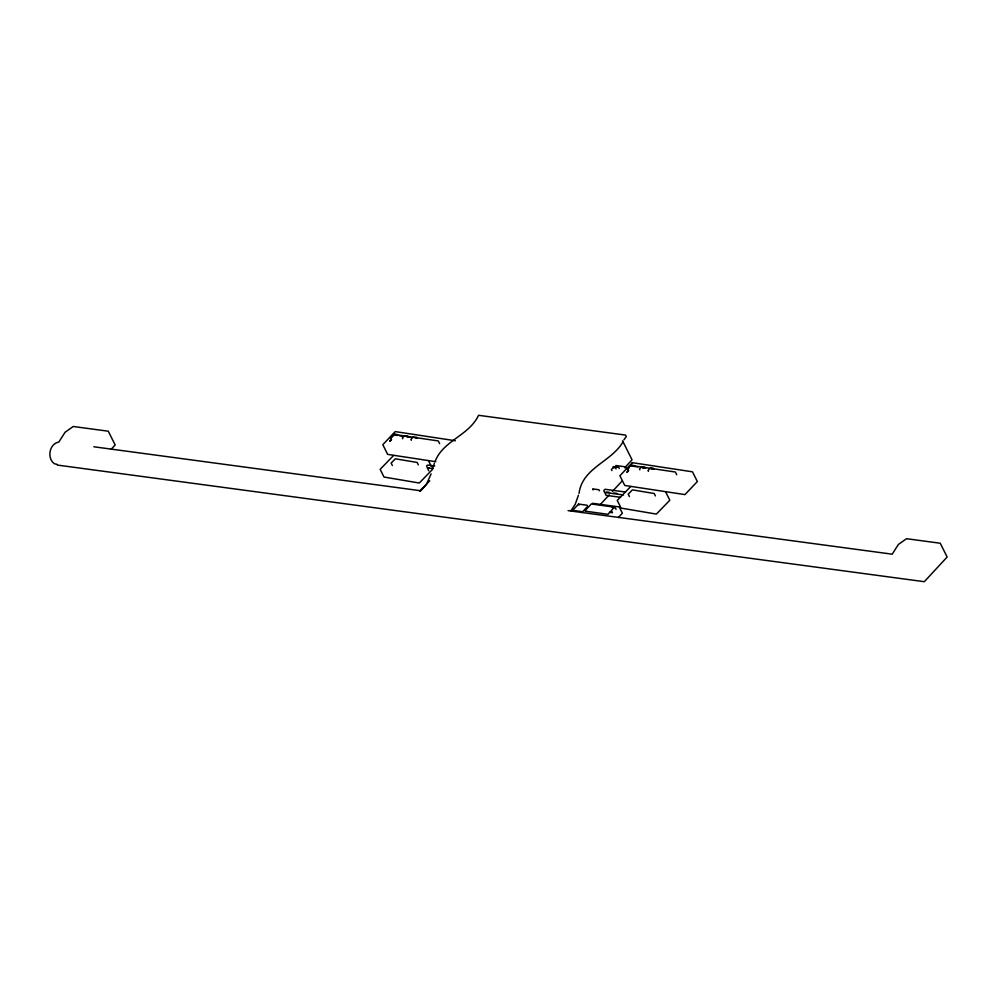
<?xml version="1.0" encoding="UTF-8"?>
<svg xmlns="http://www.w3.org/2000/svg" width="997" height="997" viewBox="0 0 997 997"><rect width="100%" height="100%" fill="white"/><g stroke="black" fill="none" stroke-linecap="round" stroke-linejoin="round"><path stroke-width="1.5" d="M578.447 495.197L575.169 504.395L570.945 510.738M432.299 469.724L434.393 463.144M431.103 473.874L426.454 484.355L420.684 490.748L93.843 446.781M579.02 493.403C582.472 467.543 611.286 462.11 623.038 441.808M435.253 461.063C443.528 440.3 469.014 435.652 478.56 415.3L625.53 435.078L626.278 436.561L623.91 439.814M419.887 491.047L422.803 487.845M111.128 449.36L115.178 444.986L108.274 431.203L73.242 426.492L65.042 432.299L58.811 442.07C49.14 443.727 46.66 458.558 54.598 463.842L56.792 464.216M420.26 490.923L429.707 480.716M587.146 505.242L578.547 504.083L572.739 510.352L581.351 511.511L581.874 512.57L587.682 506.289M624.783 467.63L632.048 459.791L622.539 440.799M599.808 505.068L609.267 494.861M612.407 491.459L621.866 481.239M618.427 517.48L622.377 513.206L619.224 506.925L592.455 503.323M585.027 510.713L591.321 503.946L614.102 507.124L611.435 510.626L612.457 512.682L609.429 512.259M611.061 511.05L608.02 514.315L585.239 511.149M391.298 438.83L389.802 441.322L391.597 439.415M628.384 469.899L626.889 472.391L628.671 470.497M393.591 455.479L380.156 469.325L384.007 477.04L419.288 483.022L431.701 470.235M630.677 486.548L617.23 500.394L621.094 508.109L656.375 514.091L669.822 500.245L665.959 492.53M393.528 435.652L391.858 437.347L391.435 436.499L393.952 433.957L397.392 434.592L397.815 435.44L394.376 434.804M428.959 467.805L427.85 468.989L428.747 470.796M568.103 510.626L892.203 554.182L898.384 544.462L906.535 538.704L940.246 543.24L947.15 557.024L924.306 581.7L57.203 465.051M434.742 465.96L427.601 465.088L426.654 465.786L427.289 467.88L432.997 468.578M615.735 465.524L624.346 466.683M625.593 492.032L605.241 489.303A2.281 1.583 -82.3 0 0 603.833 490.823L604.631 492.431L623.536 494.973M609.503 492.406L606.6 492.02A4.636 3.203 -82.3 0 0 605.191 493.54L606.101 495.347L620.633 497.304M613.865 492.992L616.782 493.39M612.283 507.56L615.361 507.959L616.059 509.367M631.462 465.873L637.943 466.995M642.429 467.655L645.42 468.092M412.82 437.185L393.366 434.306L390.238 437.621L391.31 439.752M415.811 437.621L438.269 440.936L439.627 443.665M399.361 435.701L402.352 436.138M406.838 436.811L409.829 437.247M455.405 440.749L395.223 431.601L382.811 444.687L387.671 454.383L435.826 461.698M624.77 467.518L627.848 467.992M651.016 468.727L654.206 469.313L653.783 468.465L650.58 467.88L648 470.497L648.424 471.344M642.118 467.605L645.495 468.229L645.071 467.381L641.694 466.758L639.463 469.014L639.887 469.861M414.989 437.857L417.12 438.244L416.696 437.396L413.506 436.811L410.914 439.428L411.337 440.275M676.714 474.734L675.355 472.017L630.453 465.375L627.325 468.69L628.397 470.821M655.415 495.92L654.206 493.503L632.397 489.863L628.222 494.176L629.431 496.581M634.902 466.509L634.466 465.661L631.026 465.026L628.509 467.568L628.933 468.416M619.274 468.428L618.751 467.369L613.217 466.633L613.753 467.68M616.046 468.877L615.51 467.805L613.28 467.506L611.41 469.512L611.959 470.596M599.446 490.786L598.923 489.739L592.617 488.891L593.14 489.938M578.547 504.083L579.07 505.13M428.872 461.461L431.452 466.596M408.421 437.16L407.997 436.312L404.608 435.689L402.377 437.945L402.8 438.792M418.329 464.839L417.132 462.434L395.31 458.794L391.148 463.094L392.357 465.512M632.297 462.67L619.897 475.756L624.758 485.464L684.951 494.599L697.352 481.526L692.491 471.818L632.297 462.67"/></g></svg>
